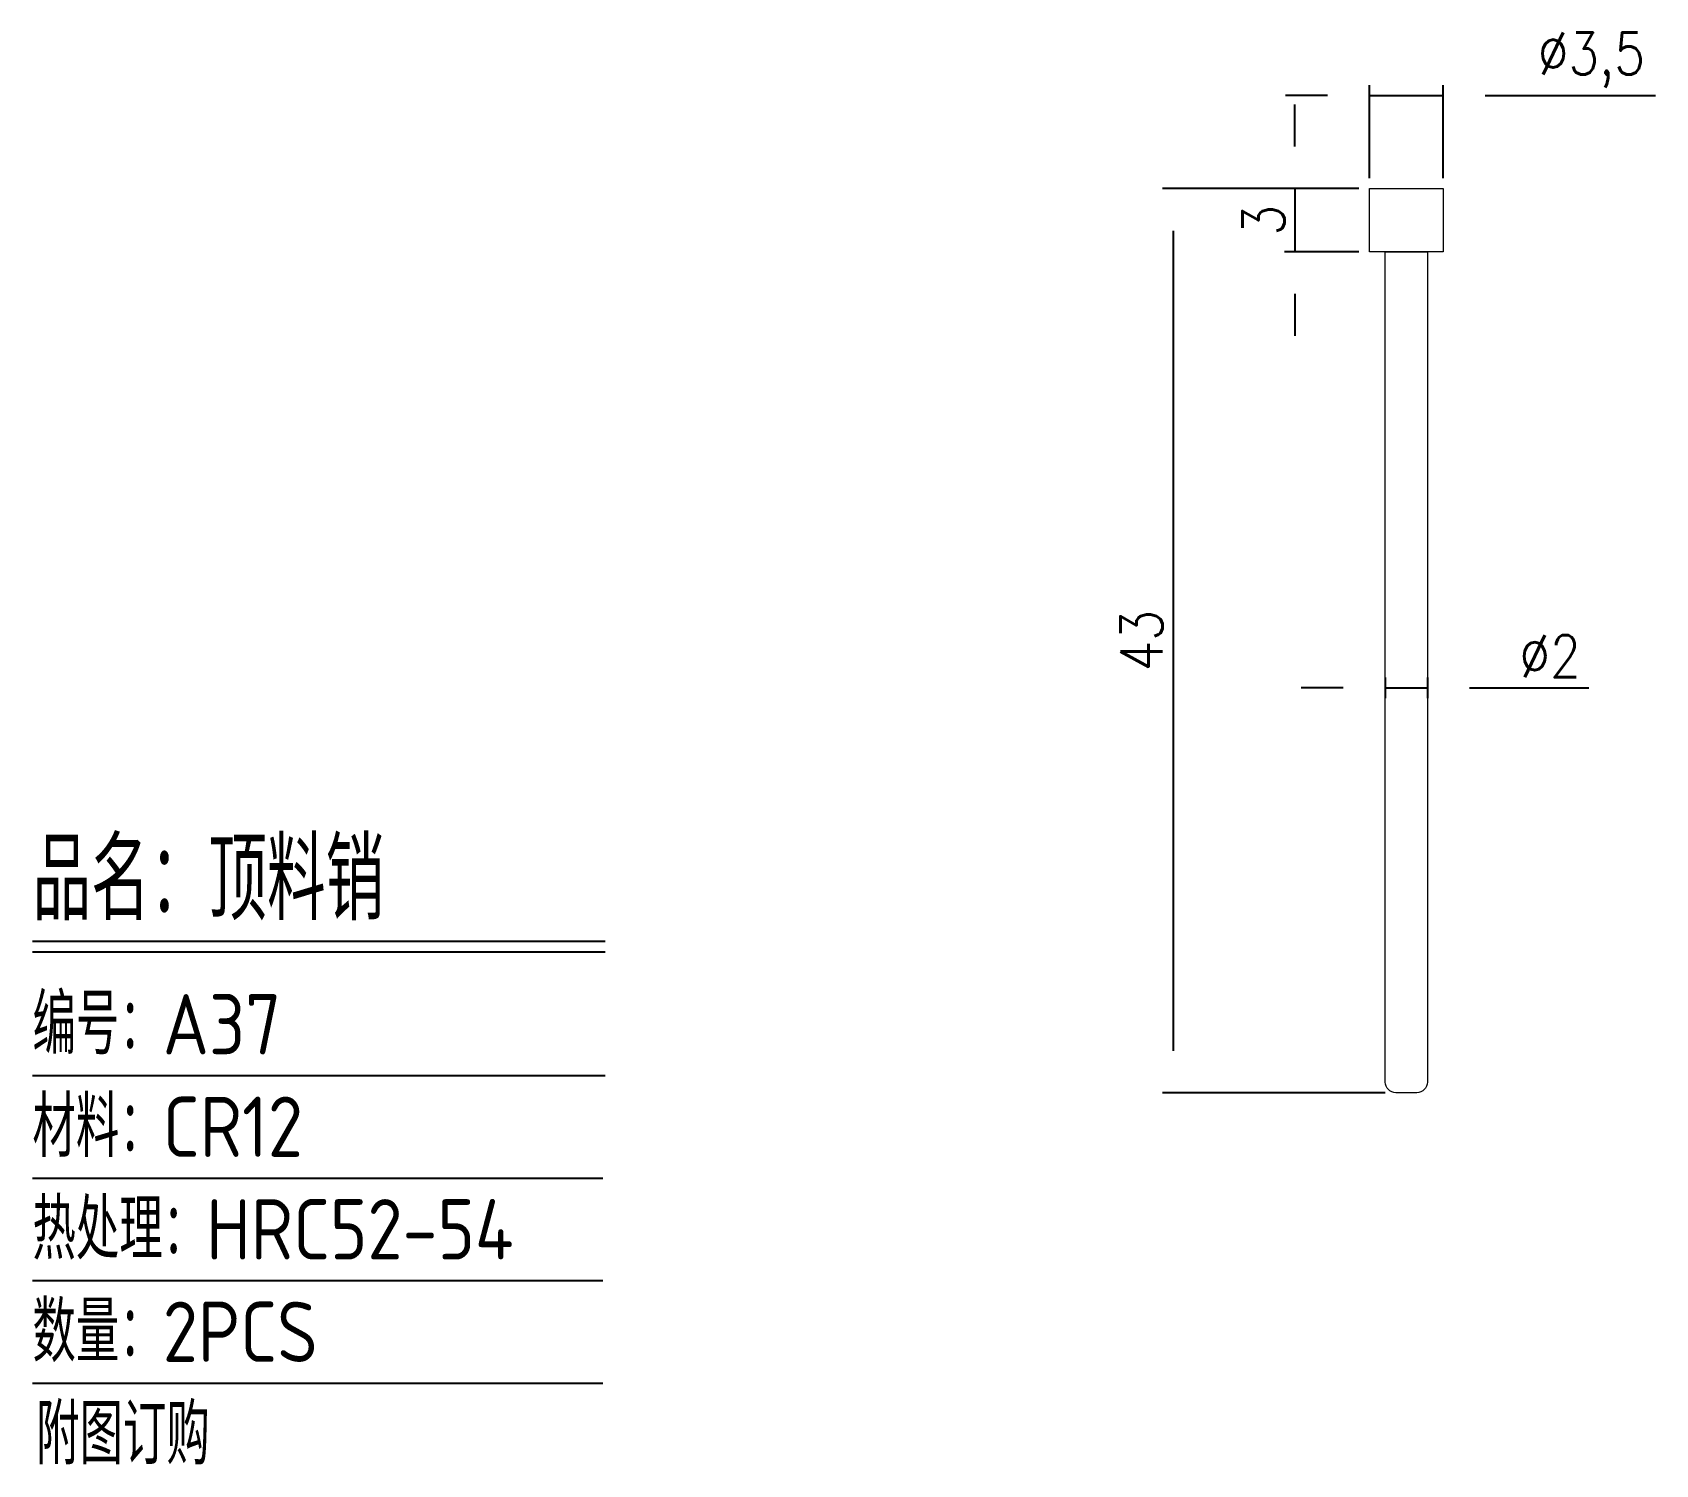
# Model space of a CAD drawing. Header units: millimetres. Extents: x 3461.1 to 3538.3, y -3405.4 to -3337.3.
import ezdxf

# ---------------------------------------------------------------- set-up
doc = ezdxf.new("R2010")
doc.units = ezdxf.units.MM
doc.layers.add('DIM', color=4, linetype='Continuous')
doc.layers.add('PUNCH', color=2, linetype='Continuous')
doc.styles.add('gbenor', font='gbenor.shx', dxfattribs={"bigfont": 'gbcbig.shx'})
doc.styles.get("Standard").update_dxf_attribs({"font": 'txt.shx', "width": 0.85, "bigfont": 'ctxt.shx'})
doc.dimstyles.new('T-2-WX', dxfattribs={"dimtxt": 2, "dimasz": 2, "dimexe": 0.5, "dimexo": 0.5, "dimgap": 0.5, "dimtad": 1, "dimtxsty": 'Standard', "dimblk": 'OPEN30', "dimcen": 0, "dimazin": 3, "dimtfac": 1, "dimtmove": 0, "dimatfit": 3, "dimldrblk": 'OPEN30', "dimlwd": -1, "dimlwe": -1})

# ---------------------------------------------------------------- blocks, each defined once
blk = doc.blocks.new('*D7579')
at = {"layer": 'Defpoints', "color": 0}
for p in [(3524.683, -3344.697), (3515.341, -3387.697), (3525.933, -3387.697)]:
    blk.add_point(p, dxfattribs=at)
at = {"layer": 'DIM', "color": 0}
for p, q in [((3524.183, -3344.697), (3514.841, -3344.697)), ((3515.341, -3346.697), (3515.341, -3385.697)), ((3525.433, -3387.697), (3514.841, -3387.697))]:
    blk.add_line(p, q, dxfattribs=at)
at = {"layer": 'DIM', "color": 0, "insert": (3513.841, -3366.197), "char_height": 2, "attachment_point": 5, "rotation": 90}
blk.add_mtext('43', dxfattribs=at)
blk = doc.blocks.new('_Open30')
blk = doc.blocks.new('*D7580')
at = {"layer": 'Defpoints', "color": 0}
for p in [(3524.683, -3344.697), (3521.136, -3347.697), (3524.683, -3347.697)]:
    blk.add_point(p, dxfattribs=at)
at = {"layer": 'DIM', "color": 0}
for p, q in [((3521.136, -3342.697), (3521.136, -3340.697)), ((3524.183, -3344.697), (3520.636, -3344.697)), ((3521.136, -3344.697), (3521.136, -3347.697)), ((3524.183, -3347.697), (3520.636, -3347.697)), ((3521.136, -3349.697), (3521.136, -3351.697))]:
    blk.add_line(p, q, dxfattribs=at)
at = {"layer": 'DIM', "color": 0, "insert": (3519.636, -3346.197), "char_height": 2, "attachment_point": 5, "rotation": 90}
blk.add_mtext('3', dxfattribs=at)
blk = doc.blocks.new('*D7581')
at = {"layer": 'Defpoints', "color": 0}
for p in [(3528.183, -3340.271), (3524.683, -3344.697), (3528.183, -3344.697)]:
    blk.add_point(p, dxfattribs=at)
at = {"layer": 'DIM', "color": 0}
for p, q in [((3524.683, -3344.197), (3524.683, -3339.771)), ((3528.183, -3344.197), (3528.183, -3339.771)), ((3522.683, -3340.271), (3520.683, -3340.271)), ((3524.683, -3340.271), (3528.183, -3340.271)), ((3530.183, -3340.271), (3538.283, -3340.271))]:
    blk.add_line(p, q, dxfattribs=at)
at = {"layer": 'DIM', "color": 0, "insert": (3535.233, -3338.58), "char_height": 2, "attachment_point": 5}
blk.add_mtext('%%c3,5', dxfattribs=at)
blk = doc.blocks.new('*D7582')
at = {"layer": 'Defpoints', "color": 0}
for p in [(3525.433, -3367.447), (3527.433, -3367.447), (3527.433, -3368.434)]:
    blk.add_point(p, dxfattribs=at)
at = {"layer": 'DIM', "color": 0}
for p, q in [((3523.433, -3368.434), (3521.433, -3368.434)), ((3525.433, -3367.947), (3525.433, -3368.934)), ((3525.433, -3368.434), (3527.433, -3368.434)), ((3527.433, -3367.947), (3527.433, -3368.934)), ((3529.433, -3368.434), (3535.104, -3368.434))]:
    blk.add_line(p, q, dxfattribs=at)
at = {"layer": 'DIM', "color": 0, "insert": (3533.268, -3366.934), "char_height": 2, "attachment_point": 5}
blk.add_mtext('%%c2', dxfattribs=at)

msp = doc.modelspace()

# ---------------------------------------------------------------- linework, layer by layer
at = {"layer": 'DIM', "color": 4, "linetype": 'Continuous', "lineweight": 25}
for p, q in [((3461.11, -3380.495), (3488.345, -3380.495)), ((3461.11, -3380.997), (3488.345, -3380.997)), ((3461.11, -3386.877), (3488.345, -3386.877)), ((3461.11, -3391.753), (3488.227, -3391.753)), ((3461.11, -3396.629), (3488.227, -3396.629)), ((3461.11, -3401.505), (3488.227, -3401.505))]:
    msp.add_line(p, q, dxfattribs=at)
at = {"layer": 'PUNCH', "color": 3, "linetype": 'Continuous', "lineweight": 15}
msp.add_lwpolyline([(3524.683, -3347.697), (3524.683, -3344.697), (3528.183, -3344.697), (3528.183, -3347.697)], close=True, dxfattribs=at)
msp.add_lwpolyline([(3525.433, -3387.197), (3525.433, -3347.697), (3527.433, -3347.697), (3527.433, -3387.197, -0.414214), (3526.933, -3387.697), (3525.933, -3387.697, -0.414214)], format="xyb", close=True, dxfattribs=at)

# ---------------------------------------------------------------- texts
at = {"layer": 'DIM', "color": 3, "linetype": 'Continuous', "lineweight": 25, "style": 'gbenor'}
for s, height, p in [('品名：顶料销', 3.8721, (3461.11, -3379.491)), ('编号：A37', 2.8682, (3461.11, -3385.873)), ('材料：CR12', 2.8682, (3461.11, -3390.749)), ('热处理：HRC52-54', 2.86825, (3461.11, -3395.625)), ('数量：2PCS', 2.8682, (3461.11, -3400.501)), ('附图订购', 2.8682, (3461.284, -3405.377))]:
    msp.add_text(s, height=height, dxfattribs=at).set_placement(p)

# ---------------------------------------------------------------- dimensions: what is measured, and where the dimension line sits
at = {"layer": 'DIM'}
for base, p1, p2, picture, middle in [((3528.183, -3340.271), (3524.683, -3344.697), (3528.183, -3344.697), '*D7581', (3535.233, -3338.58)), ((3527.433, -3368.434), (3525.433, -3367.447), (3527.433, -3367.447), '*D7582', (3533.268, -3366.934))]:
    dim = msp.add_linear_dim(base=base, p1=p1, p2=p2, text='%%c<>', dimstyle='T-2-WX', dxfattribs=at)
    dim.commit()
    dim.dimension.update_dxf_attribs({"geometry": picture, "text_midpoint": middle})
for base, p2, picture, middle in [((3521.136, -3347.697), (3524.683, -3347.697), '*D7580', (3519.636, -3346.197)), ((3515.341, -3387.697), (3525.933, -3387.697), '*D7579', (3513.841, -3366.197))]:
    dim = msp.add_linear_dim(base=base, p1=(3524.683, -3344.697), p2=p2, angle=90, dimstyle='T-2-WX', dxfattribs=at)
    dim.commit()
    dim.dimension.update_dxf_attribs({"geometry": picture, "text_midpoint": middle})

doc.saveas('drawing.dxf')
